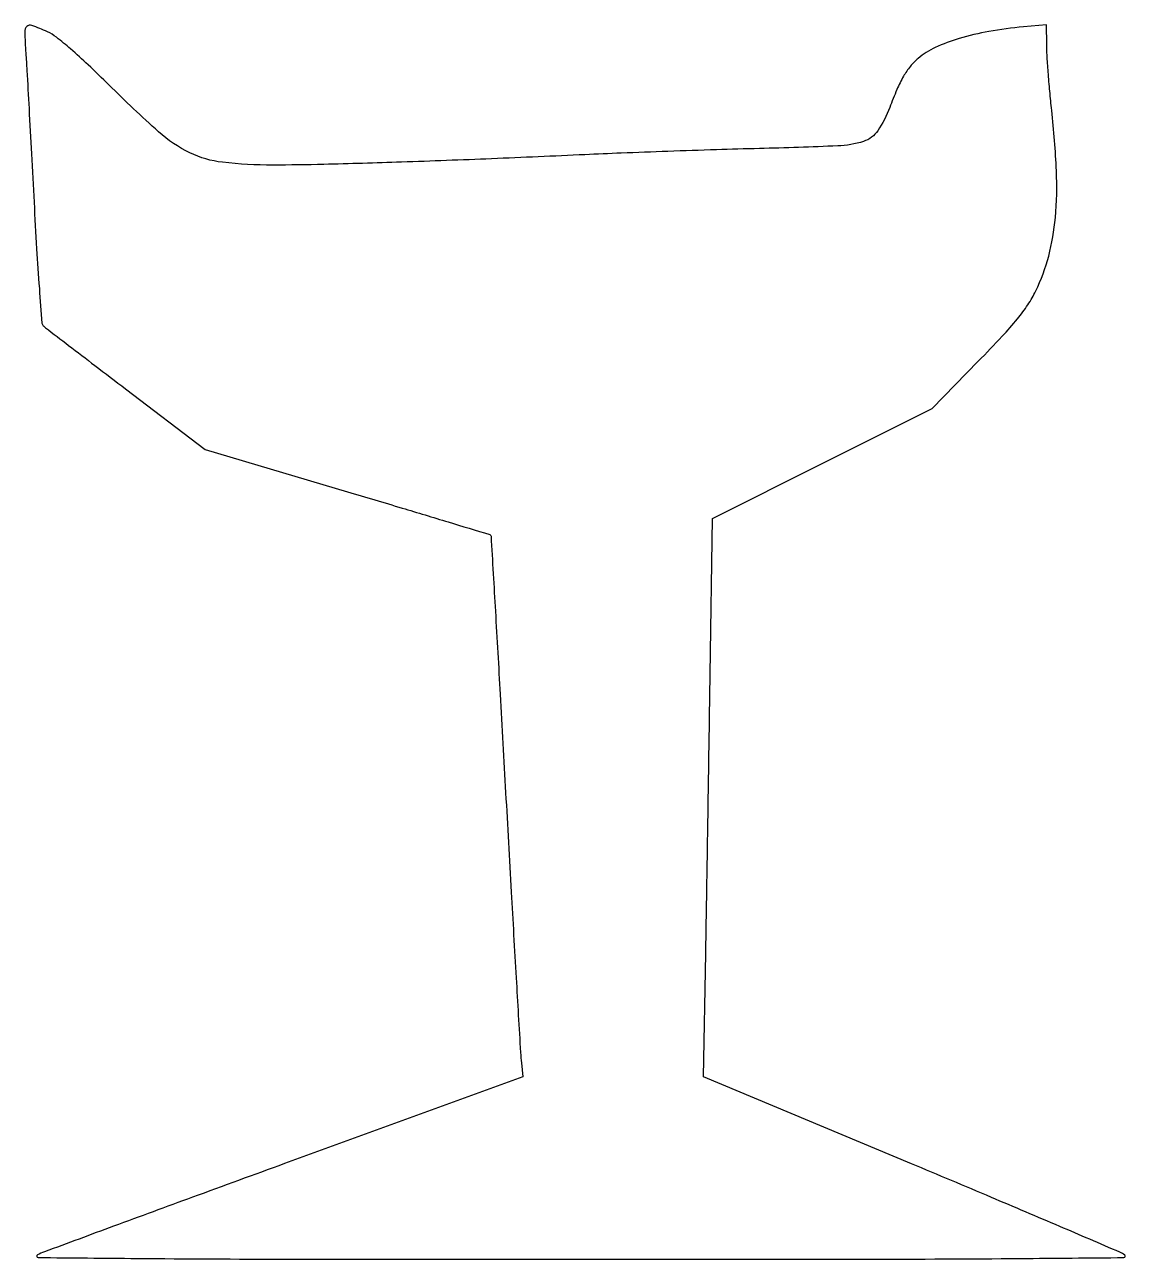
# Model space of a CAD drawing. Extents: x 0 to 322, y 0 to 361.
import ezdxf

# ---------------------------------------------------------------- set-up
doc = ezdxf.new("R2010")
doc.units = 0

msp = doc.modelspace()

# ---------------------------------------------------------------- linework, layer by layer
msp.add_lwpolyline([(0.557709, 352.75, -0.003031), (0.876276, 347.687604, -0.000366), (1.501964, 336.536702, -0.000435), (2.224286, 323.284063, -0.000358), (2.972641, 309.140902, 0.002114), (3.740766, 295.530246, 0.003407), (4.523079, 283.943838, 0.000662), (5.293677, 273.764213, 0.191228), (5.659098, 273.016864, 0.021024), (6.338835, 272.44886, 0.000115), (13.081622, 267.282245, 0.000502), (20.774984, 261.402331, 0.000319), (29.746425, 254.568927), (52.992849, 236.88593), (94.608631, 224.497425, -0.000483), (110.582206, 219.725476, -0.000797), (124.06954, 215.658609, -0.000044), (136.214663, 211.974148, -0.154643), (136.461905, 211.80446, -0.152202), (136.568372, 211.521921, -0.000015), (137.849302, 189.558185, -0.000455), (139.242337, 165.279531, -0.000275), (140.851459, 136.5, 0.00028), (142.475241, 107.463677, 0.000431), (143.915572, 82.348614, 0.000133), (145.190215, 60.552816, 0.013061), (145.451927, 57.474006), (145.900332, 53.448013), (76.200166, 28.050284, 0.000444), (49.302236, 18.221981, 0.000701), (26.240049, 9.735305, 0.000157), (6.006036, 2.249934, 0.030143), (4, 1.366315, 0.782243), (4.179844, 0.60515, 0.000743), (33.037583, 0.32659, 0.001754), (76.624482, 0.1235, 0.000275), (162.5, 0.071841, 0.000288), (246.885031, 0.116152, 0.001686), (291.259653, 0.314628, 0.000483), (321.60067, 0.581915, 0.71447), (321.846085, 1.321787, 0.061384), (320.441356, 2.140542, 0.000223), (302.836594, 9.680569, 0.001181), (282.857732, 18.17108, 0.000741), (259.455443, 28.010408), (198.718718, 53.440847), (199.353992, 89.470424, 0.00032), (199.643556, 106.512664, 0.000155), (199.993015, 128.300907, 0.000154), (200.342875, 150.990264, 0.000222), (200.6373, 171.064578), (201.285332, 216.629155), (233.392666, 232.724884), (265.5, 248.820614), (279.035534, 262.660307, 0.005361), (286.01841, 269.954944, 0.016936), (290.474367, 275.045987, 0.024709), (293.528219, 279.184691, 0.033597), (295.83005, 283.213141, 0.048814), (299.606463, 293.41903, 0.042178), (301.568804, 304.678937, 0.033492), (301.859085, 318.318409, 0.015518), (300.5, 336, -0.00393), (299.939542, 341.59228, -0.003849), (299.462864, 347.231618, -0.003791), (299.120253, 352.18587, -0.014506), (299.019879, 355.27785), (299, 361.055699), (292.25, 360.412025, 0.019445), (282.122632, 359.047219, 0.029414), (273.46819, 357.005733, 0.034472), (266.464891, 354.374616, 0.067148), (261.424321, 351.197615, 0.049988), (259.172755, 348.89605, 0.037849), (257.179715, 345.975707, 0.029289), (255.238612, 342.103113, 0.013118), (253.125793, 336.810915, -0.060151), (249.662542, 330.056196, -0.169681), (245.469669, 326.929795, -0.065801), (237.931024, 325.611385, -0.004018), (215.041447, 324.839995, 0.001401), (202.471899, 324.48224, 0.000974), (188.274675, 324.010654, 0.000982), (174.648472, 323.504671, 0.002028), (164, 323.045043, -0.001647), (136.742315, 321.847656, -0.001828), (110.407566, 320.874115, -0.001879), (87.664542, 320.202117, -0.006329), (72.784947, 320.006837, -0.027844), (58.069769, 320.820063, -0.086167), (48.547795, 323.58693, -0.068733), (39.378786, 329.751991, -0.01345), (24.878357, 343.426574, 0.006232), (18.785373, 349.341015, 0.011448), (13.656954, 353.97851, 0.012667), (9.516824, 357.374288, 0.058982), (6.878357, 358.969463, 0.016446), (2.35599, 360.84464, 0.292299), (0.880933, 360.532439, 0.209589), (0.242508, 358.935286, 0.008995)], format="xyb", close=True)

doc.saveas('drawing.dxf')
